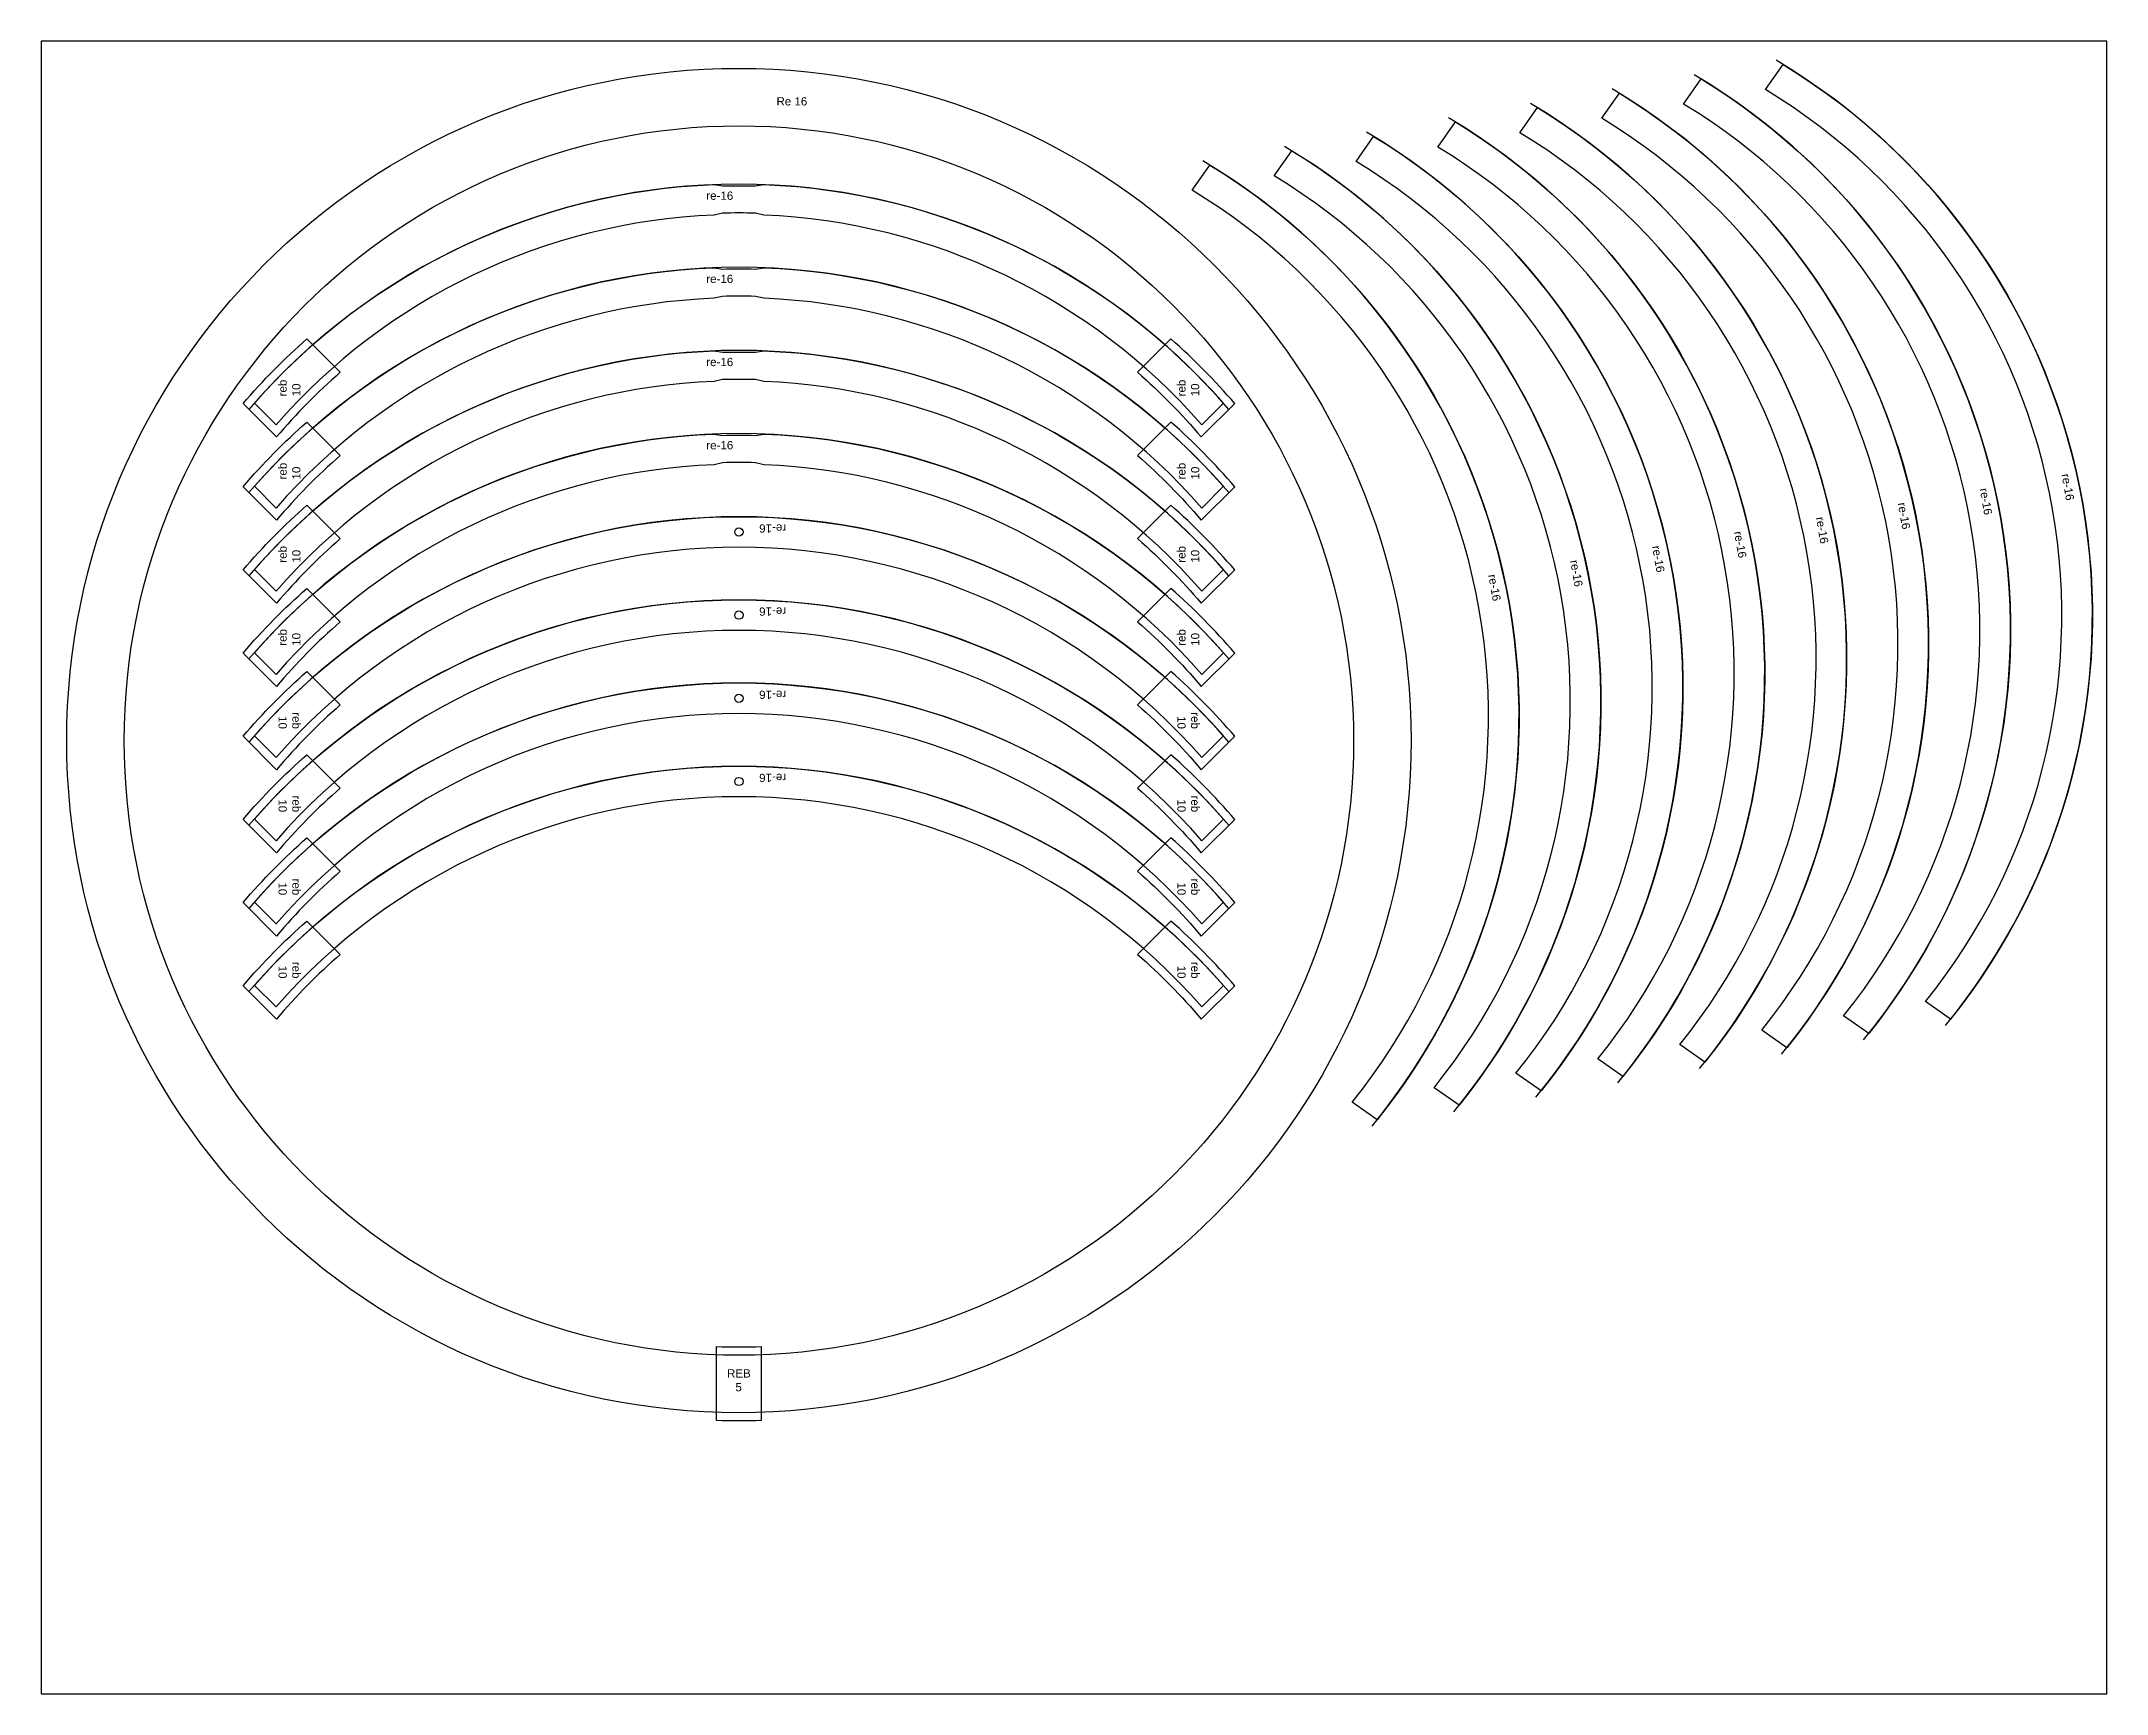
# Model space of a CAD drawing. Header units: millimetres. Extents: x 14271 to 16771, y 7229 to 9229.
import ezdxf

# ---------------------------------------------------------------- set-up
doc = ezdxf.new("R2010")
doc.units = ezdxf.units.MM
for name, color, linetype in [('13304144', 7, 'Continuous'), ('13827280', 7, 'Continuous'), ('Rebaixo', 6, 'Continuous')]:
    doc.layers.add(name, color=color, linetype=linetype)
doc.styles.get("Standard").update_dxf_attribs({"font": 'arial.ttf'})

msp = doc.modelspace()

# ---------------------------------------------------------------- linework, layer by layer
msp.add_lwpolyline([(14271.4, 7228.9), (16771.4, 7228.9), (16771.4, 9228.9), (14271.4, 9228.9)], close=True)
for centre in [(15115.8, 8635), (15115.8, 8534.4), (15115.8, 8433.7), (15115.8, 8333)]:
    msp.add_circle(centre, 5.01)
for centre, start, end in [((15973.1, 8534), 320.5433, 59.3549), ((15874, 8516.6), 320.5433, 59.3549), ((15675.7, 8481.9), 320.5433, 59.3549), ((15774.8, 8499.3), 320.5433, 59.3549), ((15576.5, 8464.5), 320.5433, 59.3549), ((15378.2, 8429.7), 320.5433, 59.3549), ((15477.4, 8447.1), 320.5433, 59.3549), ((15279.1, 8412.3), 320.5433, 59.3549), ((15115.8, 8275.1), 40.5942, 139.4058), ((15115.8, 8174.5), 40.5942, 139.4058), ((15115.8, 8073.8), 40.5942, 139.4058), ((15115.8, 7973.2), 40.5942, 139.4058), ((15115.8, 7872.5), 40.5942, 139.4058), ((15115.8, 7771.8), 40.5942, 139.4058), ((15115.8, 7671.2), 40.5942, 139.4058), ((15115.8, 7570.5), 40.5942, 139.4058)]:
    msp.add_arc(centre, 781, start, end)
at = {"layer": '13304144'}
for radius in [813.6, 744]:
    msp.add_circle((15115.8, 8382.6), radius, dxfattribs=at)
at = {"layer": '13827280'}
for points in [[(16552.1, 8066.8, 0.454182), (16358.5, 9170.4), (16379.8, 9200.8, -0.452257), (16582.5, 8045.5)], [(16452.9, 8049.4, 0.454182), (16259.3, 9153), (16280.7, 9183.4, -0.452257), (16483.3, 8028.1)], [(16353.8, 8032, 0.454182), (16160.2, 9135.7), (16181.5, 9166.1, -0.452257), (16384.2, 8010.7)], [(16155.5, 7997.2, 0.454182), (15961.9, 9100.9), (15983.2, 9131.3, -0.452257), (16185.9, 7975.9)], [(16254.7, 8014.6, 0.454182), (16061.1, 9118.3), (16082.4, 9148.7, -0.452257), (16285, 7993.3)], [(16056.4, 7979.8, 0.454182), (15862.8, 9083.5), (15884.1, 9113.9, -0.452257), (16086.8, 7958.5)], [(15858.1, 7945, 0.454182), (15664.5, 9048.7), (15685.8, 9079.1, -0.452257), (15888.5, 7923.7)], [(15957.2, 7962.4, 0.454182), (15763.6, 9066.1), (15784.9, 9096.5, -0.452257), (15987.6, 7941.1)], [(15676.1, 8764.7, 0.205904), (15145.8, 9018.5), (15135.8, 9020.9, 0.013425), (15095.8, 9020.9), (15085.8, 9018.5, 0.205904), (14555.5, 8764.7), (14529.3, 8790.9, -0.205571), (15085.8, 9055.6), (15095.8, 9053.9, -0.012856), (15135.8, 9053.9), (15145.8, 9055.6, -0.205571), (15702.3, 8790.9)], [(15676.1, 8664, 0.205904), (15145.8, 8917.9), (15135.8, 8920.2, 0.013425), (15095.8, 8920.2), (15085.8, 8917.9, 0.205904), (14555.5, 8664), (14529.3, 8690.3, -0.205571), (15085.8, 8954.9), (15095.8, 8953.3, -0.012856), (15135.8, 8953.3), (15145.8, 8954.9, -0.205571), (15702.3, 8690.3)], [(15676.1, 8563.4, 0.205904), (15145.8, 8817.2), (15135.8, 8819.5, 0.013425), (15095.8, 8819.5), (15085.8, 8817.2, 0.205904), (14555.5, 8563.4), (14529.3, 8589.6, -0.205571), (15085.8, 8854.3), (15095.8, 8852.6, -0.012856), (15135.8, 8852.6), (15145.8, 8854.3, -0.205571), (15702.3, 8589.6)], [(15676.1, 8462.7, 0.205904), (15145.8, 8716.5), (15135.8, 8718.9, 0.013425), (15095.8, 8718.9), (15085.8, 8716.5, 0.205904), (14555.5, 8462.7), (14529.3, 8488.9, -0.205571), (15085.8, 8753.6), (15095.8, 8751.9, -0.012856), (15135.8, 8751.9), (15145.8, 8753.6, -0.205571), (15702.3, 8488.9)], [(15676.1, 8362, 0.454182), (14555.5, 8362), (14529.3, 8388.3, -0.452257), (15702.3, 8388.3)], [(15676.1, 8261.4, 0.454182), (14555.5, 8261.4), (14529.3, 8287.6, -0.452257), (15702.3, 8287.6)], [(15676.1, 8160.7, 0.454182), (14555.5, 8160.7), (14529.3, 8187, -0.452257), (15702.3, 8187)], [(15676.1, 8060.1, 0.454182), (14555.5, 8060.1), (14529.3, 8086.3, -0.452257), (15702.3, 8086.3)]]:
    msp.add_lwpolyline(points, format="xyb", close=True, dxfattribs=at)
at = {"layer": 'Rebaixo'}
for points in [[(14633.3, 8828.3, 0.03752), (14556.1, 8750), (14515.6, 8790.4, -0.034807), (14592.9, 8868.7)], [(15598.3, 8828.3, -0.03752), (15675.5, 8750), (15716, 8790.4, 0.034807), (15638.7, 8868.7)], [(14633.3, 8727.6, 0.03752), (14556.1, 8649.3), (14515.6, 8689.8, -0.034807), (14592.9, 8768.1)], [(15598.3, 8727.6, -0.03752), (15675.5, 8649.3), (15716, 8689.8, 0.034807), (15638.7, 8768.1)], [(14633.3, 8627, 0.03752), (14556.1, 8548.7), (14515.6, 8589.1, -0.034807), (14592.9, 8667.4)], [(15598.3, 8627, -0.03752), (15675.5, 8548.7), (15716, 8589.1, 0.034807), (15638.7, 8667.4)], [(14633.3, 8526.3, 0.03752), (14556.1, 8448), (14515.6, 8488.5, -0.034807), (14592.9, 8566.7)], [(15598.3, 8526.3, -0.03752), (15675.5, 8448), (15716, 8488.5, 0.034807), (15638.7, 8566.7)], [(14633.3, 8425.7, 0.03752), (14556.1, 8347.3), (14515.6, 8387.8, -0.034807), (14592.9, 8466.1)], [(15598.3, 8425.7, -0.03752), (15675.5, 8347.3), (15716, 8387.8, 0.034807), (15638.7, 8466.1)], [(14633.3, 8325, 0.03752), (14556.1, 8246.7), (14515.6, 8287.2, -0.034807), (14592.9, 8365.4)], [(15598.3, 8325, -0.03752), (15675.5, 8246.7), (15716, 8287.2, 0.034807), (15638.7, 8365.4)], [(14633.3, 8224.3, 0.03752), (14556.1, 8146), (14515.6, 8186.5, -0.034807), (14592.9, 8264.8)], [(15598.3, 8224.3, -0.03752), (15675.5, 8146), (15716, 8186.5, 0.034807), (15638.7, 8264.8)], [(14633.3, 8123.7, 0.03752), (14556.1, 8045.4), (14515.6, 8085.8, -0.034807), (14592.9, 8164.1)], [(15598.3, 8123.7, -0.03752), (15675.5, 8045.4), (15716, 8085.8, 0.034807), (15638.7, 8164.1)], [(15088.8, 7649.1, 0.018424), (15142.8, 7649.1), (15142.8, 7559.5, -0.016418), (15088.8, 7559.5)]]:
    msp.add_lwpolyline(points, format="xyb", close=True, dxfattribs=at)

# ---------------------------------------------------------------- texts
at = {"attachment_point": 1}
for s, width, insert, char_height in [('Re 16', 81.109, (15161.3, 9161.3), 10), ('re-16', 87.906, (15076.3, 9047.1), 10.01), ('re-16', 87.906, (15076.3, 8946.4), 10.01), ('re-16', 87.906, (15076.3, 8845.8), 10.01), ('re-16', 87.906, (15076.3, 8745.1), 10.01)]:
    msp.add_mtext_dynamic_manual_height_columns(s, width=width, gutter_width=12.5, heights=[0], dxfattribs=dict(at, insert=insert, char_height=char_height))
at = {"char_height": 10.01}
for insert, attachment_point, rotation in [((16726.6, 8706.3), 1, 279.9491), ((16627.5, 8688.9), 1, 279.9491), ((16429.2, 8654.1), 1, 279.9491), ((16528.3, 8671.5), 1, 279.9491), ((15173, 8644.4), 7, 180), ((16330.1, 8636.7), 1, 279.9491), ((16131.8, 8601.9), 1, 279.9491), ((16230.9, 8619.3), 1, 279.9491), ((16032.6, 8584.6), 1, 279.9491), ((15173, 8543.8), 7, 180), ((15173, 8443.1), 7, 180), ((15173, 8342.5), 7, 180)]:
    msp.add_mtext_dynamic_manual_height_columns('re-16', width=87.906, gutter_width=12.5, heights=[0], dxfattribs=dict(at, insert=insert, attachment_point=attachment_point, rotation=rotation))
at = {"layer": 'Rebaixo', "char_height": 10}
for insert, attachment_point, rotation in [((14558.4, 8799.2), 1, 90), ((15673.2, 8799.2), 7, 90), ((14558.4, 8698.6), 1, 90), ((15673.2, 8698.6), 7, 90), ((14558.4, 8597.9), 1, 90), ((15673.2, 8597.9), 7, 90), ((14558.4, 8497.3), 1, 90), ((15673.2, 8497.3), 7, 90), ((14558.4, 8396.6), 9, 270), ((15673.2, 8396.6), 3, 270), ((14558.4, 8295.9), 9, 270), ((15673.2, 8295.9), 3, 270), ((14558.4, 8195.3), 9, 270), ((15673.2, 8195.3), 3, 270), ((14558.4, 8094.6), 9, 270), ((15673.2, 8094.6), 3, 270)]:
    msp.add_mtext_dynamic_manual_height_columns('reb\\P10', width=63.756, gutter_width=12.5, heights=[0], dxfattribs=dict(at, insert=insert, attachment_point=attachment_point, rotation=rotation))
at = {"layer": 'Rebaixo', "insert": (15094.7, 7621.6), "char_height": 10, "attachment_point": 1}
msp.add_mtext_dynamic_manual_height_columns('{\\W1.737738; }REB\\P{\\W4.346701; }5', width=40.372, gutter_width=12.5, heights=[0], dxfattribs=at)

doc.saveas('drawing.dxf')
